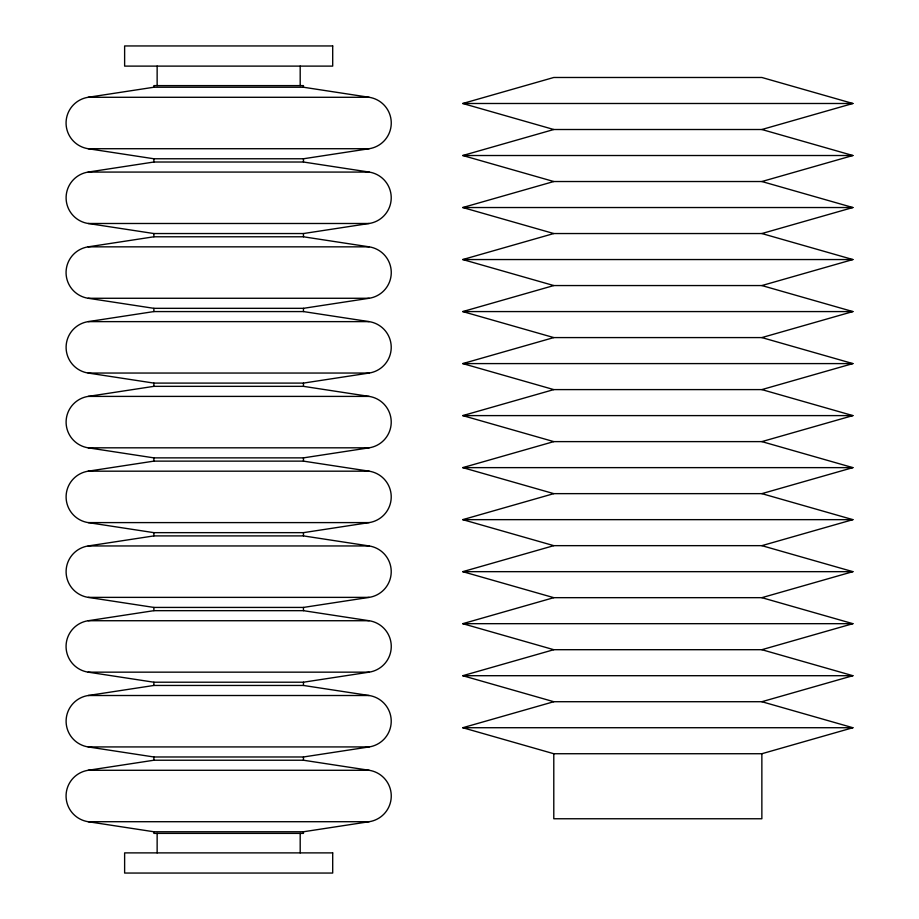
<?xml version="1.0" encoding="UTF-8"?>
<svg xmlns="http://www.w3.org/2000/svg" width="919" height="919" viewBox="0 0 919 919"><rect width="100%" height="100%" fill="white"/><g stroke="black" fill="none" stroke-linecap="round" stroke-linejoin="round"><path stroke-width="1.38" d="M553.789 129.51L462.751 103.491L553.789 77.483L761.862 77.483L852.889 103.491L761.862 129.51L553.789 129.51L462.751 155.518L553.789 181.525L761.862 181.525L852.889 155.518L761.862 129.51M761.862 285.556L852.889 311.575L761.862 337.583L553.789 337.583L462.751 311.575L553.789 285.556L761.862 285.556L852.889 259.549L761.862 233.541L553.789 233.541L462.751 207.533L553.789 181.525M553.789 285.556L462.751 259.549L553.789 233.541M761.862 233.541L852.889 207.533L761.862 181.525M761.862 337.583L852.889 363.591L761.862 389.599L553.789 389.599L462.751 363.591L553.789 337.583M553.789 441.614L462.751 467.633L553.789 493.641L761.862 493.641L852.889 467.633L761.862 441.614L553.789 441.614L462.751 415.606L553.789 389.599M761.862 493.641L852.889 519.649L761.862 545.656L553.789 545.656L462.751 519.649L553.789 493.641M761.862 441.614L852.889 415.606L761.862 389.599M761.862 545.656L852.889 571.664L761.862 597.672L553.789 597.672L462.751 571.664L553.789 545.656M761.862 597.672L852.889 623.679L761.862 649.699L553.789 649.699L462.751 623.679L553.789 597.672M761.862 649.699L852.889 675.706L761.862 701.714L553.789 701.714L462.751 675.706L553.789 649.699M761.862 701.714L852.889 727.722L761.862 753.729L553.789 753.729L462.751 727.722L553.789 701.714M88.178 97.288L153.875 87.236L303.454 87.236L369.151 97.288A26.008 26.008 0 0 1 369.151 148.717L303.454 158.769L153.875 158.769L88.178 148.717A26.008 26.008 0 0 1 88.178 97.288L369.151 97.288M88.178 172.071L153.875 162.02L303.454 162.02L369.151 172.071A26.008 26.008 0 0 1 369.151 223.489L303.454 233.541L153.875 233.541L88.178 223.489A26.008 26.008 0 0 1 88.178 172.071L369.151 172.071M88.178 246.843L153.875 236.792L303.454 236.792L369.151 246.843A26.008 26.008 0 0 1 369.151 298.273L303.454 308.324L153.875 308.324L88.178 298.273A26.008 26.008 0 0 1 88.178 246.843L369.151 246.843M88.178 321.627L153.875 311.575L303.454 311.575L369.151 321.627A26.008 26.008 0 0 1 369.151 373.045L303.454 383.097L153.875 383.097L88.178 373.045A26.008 26.008 0 0 1 88.178 321.627L369.151 321.627M88.178 396.399L153.875 386.348L303.454 386.348L369.151 396.399A26.008 26.008 0 0 1 369.151 447.817L303.454 457.869L153.875 457.869L88.178 447.817A26.008 26.008 0 0 1 88.178 396.399L369.151 396.399M88.178 471.183L153.875 461.131L303.454 461.131L369.151 471.183A26.008 26.008 0 0 1 369.151 522.601L303.454 532.652L153.875 532.652L88.178 522.601A26.008 26.008 0 0 1 88.178 471.183L369.151 471.183M88.178 545.955L153.875 535.903L303.454 535.903L369.151 545.955A26.008 26.008 0 0 1 369.151 597.373L303.454 607.425L153.875 607.425L88.178 597.373A26.008 26.008 0 0 1 88.178 545.955L369.151 545.955M88.178 620.727L153.875 610.675L303.454 610.675L369.151 620.727A26.008 26.008 0 0 1 369.151 672.157L303.454 682.208L153.875 682.208L88.178 672.157A26.008 26.008 0 0 1 88.178 620.727L369.151 620.727M88.178 695.511L153.875 685.459L303.454 685.459L369.151 695.511A26.008 26.008 0 0 1 369.151 746.929L303.454 756.98L153.875 756.98L88.178 746.929A26.008 26.008 0 0 1 88.178 695.511L369.151 695.511M88.178 770.283L153.875 760.231L303.454 760.231L369.151 770.283A26.008 26.008 0 0 1 369.151 821.712L303.454 831.764L153.875 831.764L88.178 821.712A26.008 26.008 0 0 1 88.178 770.283L369.151 770.283M462.751 103.491L852.889 103.491M88.178 148.717L369.151 148.717M462.751 155.518L852.889 155.518M462.751 207.533L852.889 207.533M88.178 223.489L369.151 223.489M462.751 259.549L852.889 259.549M88.178 298.273L369.151 298.273M462.751 311.575L852.889 311.575M462.751 363.591L852.889 363.591M88.178 373.045L369.151 373.045M462.751 415.606L852.889 415.606M88.178 447.817L369.151 447.817M462.751 467.633L852.889 467.633M462.751 519.649L852.889 519.649M88.178 522.601L369.151 522.601M462.751 571.664L852.889 571.664M88.178 597.373L369.151 597.373M462.751 623.679L852.889 623.679M88.178 672.157L369.151 672.157M462.751 675.706L852.889 675.706M462.751 727.722L852.889 727.722M88.178 746.929L369.151 746.929M88.178 821.712L369.151 821.712M761.862 753.729L761.862 818.76L553.789 818.76L553.789 753.729M303.454 87.236L303.454 85.616L153.875 85.616L153.875 87.236M303.454 158.769L303.454 162.02M303.454 233.541L303.454 236.792M303.454 308.324L303.454 311.575M303.454 383.097L303.454 386.348M303.454 457.869L303.454 461.131M303.454 532.652L303.454 535.903M303.454 607.425L303.454 610.675M303.454 682.208L303.454 685.459M303.454 756.98L303.454 760.231M303.454 831.764L303.454 833.384L153.875 833.384L153.875 831.764M300.191 66.111L300.191 85.616M300.191 833.384L300.191 852.889M157.138 66.111L157.138 85.616M157.138 833.384L157.138 852.889M153.875 158.769L153.875 162.02M153.875 233.541L153.875 236.792M153.875 308.324L153.875 311.575M153.875 383.097L153.875 386.348M153.875 457.869L153.875 461.131M153.875 532.652L153.875 535.903M153.875 607.425L153.875 610.675M153.875 682.208L153.875 685.459M153.875 756.98L153.875 760.231M332.701 45.95L124.628 45.95L124.628 66.111L332.701 66.111L332.701 45.95M332.701 852.889L124.628 852.889L124.628 873.05L332.701 873.05L332.701 852.889"/></g></svg>
